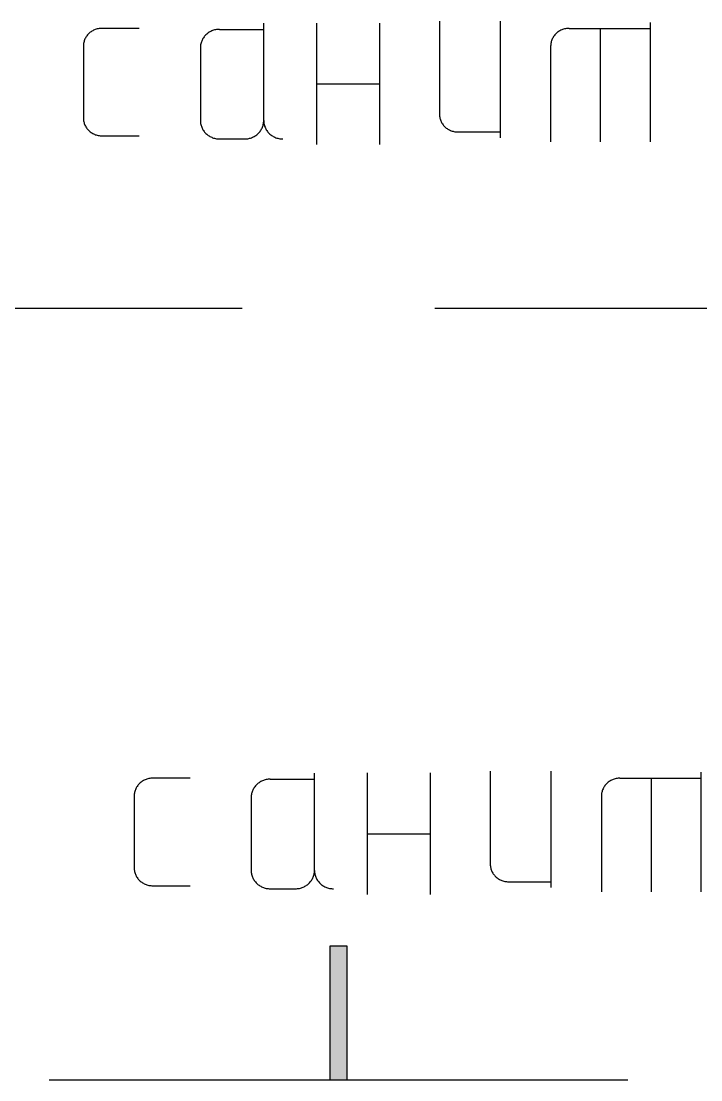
# Model space of a CAD drawing. Extents: x 8646 to 18206, y -17605 to -192.
# Drawn here: x 11066.99 to 11069.843, y -9044.799 to -9040.356 of the extents above; entities that cross this region are included whole.
import ezdxf

# ---------------------------------------------------------------- set-up
doc = ezdxf.new("R2010")
doc.units = 0
doc.layers.get('0').update_dxf_attribs({"linetype": 'CONTINUOUS'})

msp = doc.modelspace()

# ---------------------------------------------------------------- hatches: boundary and pattern name
at = {"linetype": 'CONTINUOUS'}
msp.add_hatch(color=8, dxfattribs=at).paths.add_polyline_path([(11068.2857, -9044.799), (11068.2857, -9044.2377), (11068.3574, -9044.2377), (11068.3574, -9044.799)])

# ---------------------------------------------------------------- linework, layer by layer
at = {"color": 8, "linetype": 'CONTINUOUS'}
for p, q in [((11068.0077, -9040.7737), (11068.0077, -9040.365)), ((11068.2291, -9040.3644), (11068.2291, -9040.8739)), ((11068.494, -9040.3644), (11068.494, -9040.8739)), ((11068.7458, -9040.3562), (11068.7458, -9040.7476)), ((11069.0001, -9040.3562), (11069.0001, -9040.8454)), ((11069.6293, -9040.3612), (11069.6293, -9040.8627)), ((11067.2611, -9040.4239), (11067.2592, -9040.4274)), ((11067.2634, -9040.4206), (11067.2611, -9040.4239)), ((11067.2656, -9040.4173), (11067.2634, -9040.4206)), ((11067.2681, -9040.4142), (11067.2656, -9040.4173)), ((11067.2708, -9040.4112), (11067.2681, -9040.4142)), ((11067.2736, -9040.4084), (11067.2708, -9040.4112)), ((11067.2765, -9040.4057), (11067.2736, -9040.4084)), ((11067.2797, -9040.403), (11067.2765, -9040.4057)), ((11067.2829, -9040.4007), (11067.2797, -9040.403)), ((11067.2863, -9040.3985), (11067.2829, -9040.4007)), ((11067.2898, -9040.3964), (11067.2863, -9040.3985)), ((11067.2934, -9040.3945), (11067.2898, -9040.3964)), ((11067.2971, -9040.3929), (11067.2934, -9040.3945)), ((11067.3008, -9040.3914), (11067.2971, -9040.3929)), ((11067.3047, -9040.39), (11067.3008, -9040.3914)), ((11067.3087, -9040.3889), (11067.3047, -9040.39)), ((11067.3127, -9040.388), (11067.3087, -9040.3889)), ((11067.3166, -9040.3873), (11067.3127, -9040.388)), ((11067.3207, -9040.3867), (11067.3166, -9040.3873)), ((11067.3248, -9040.3864), (11067.3207, -9040.3867)), ((11067.3289, -9040.3863), (11067.3248, -9040.3864)), ((11067.4853, -9040.3863), (11067.3289, -9040.3863)), ((11067.7573, -9040.4221), (11067.7549, -9040.4255)), ((11067.7598, -9040.419), (11067.7573, -9040.4221)), ((11067.7625, -9040.4159), (11067.7598, -9040.419)), ((11067.7654, -9040.413), (11067.7625, -9040.4159)), ((11067.7684, -9040.4103), (11067.7654, -9040.413)), ((11067.7716, -9040.4076), (11067.7684, -9040.4103)), ((11067.7749, -9040.4052), (11067.7716, -9040.4076)), ((11067.7783, -9040.403), (11067.7749, -9040.4052)), ((11067.782, -9040.4008), (11067.7783, -9040.403)), ((11067.7855, -9040.3989), (11067.782, -9040.4008)), ((11067.7894, -9040.3972), (11067.7855, -9040.3989)), ((11067.7931, -9040.3956), (11067.7894, -9040.3972)), ((11067.7971, -9040.3943), (11067.7931, -9040.3956)), ((11067.8011, -9040.3932), (11067.7971, -9040.3943)), ((11067.8052, -9040.3923), (11067.8011, -9040.3932)), ((11067.8092, -9040.3916), (11067.8052, -9040.3923)), ((11067.8134, -9040.3909), (11067.8092, -9040.3916)), ((11067.8175, -9040.3907), (11067.8134, -9040.3909)), ((11067.8217, -9040.3906), (11067.8175, -9040.3907)), ((11067.8217, -9040.3906), (11068.0077, -9040.3906)), ((11069.2225, -9040.4239), (11069.2206, -9040.4274)), ((11069.2247, -9040.4206), (11069.2225, -9040.4239)), ((11069.227, -9040.4173), (11069.2247, -9040.4206)), ((11069.2295, -9040.4142), (11069.227, -9040.4173)), ((11069.2322, -9040.4112), (11069.2295, -9040.4142)), ((11069.235, -9040.4084), (11069.2322, -9040.4112)), ((11069.2379, -9040.4057), (11069.235, -9040.4084)), ((11069.2411, -9040.403), (11069.2379, -9040.4057)), ((11069.2443, -9040.4007), (11069.2411, -9040.403)), ((11069.2476, -9040.3985), (11069.2443, -9040.4007)), ((11069.2512, -9040.3964), (11069.2476, -9040.3985)), ((11069.2548, -9040.3945), (11069.2512, -9040.3964)), ((11069.2585, -9040.3929), (11069.2548, -9040.3945)), ((11069.2622, -9040.3914), (11069.2585, -9040.3929)), ((11069.2661, -9040.39), (11069.2622, -9040.3914)), ((11069.2701, -9040.3889), (11069.2661, -9040.39)), ((11069.274, -9040.388), (11069.2701, -9040.3889)), ((11069.278, -9040.3873), (11069.274, -9040.388)), ((11069.2821, -9040.3867), (11069.278, -9040.3873)), ((11069.2862, -9040.3864), (11069.2821, -9040.3867)), ((11069.2903, -9040.3863), (11069.2862, -9040.3864)), ((11069.2903, -9040.3863), (11069.6293, -9040.3863)), ((11069.4206, -9040.3863), (11069.4206, -9040.8627)), ((11067.2508, -9040.4575), (11067.2507, -9040.4615)), ((11067.2507, -9040.4615), (11067.2507, -9040.7624)), ((11067.2511, -9040.4536), (11067.2508, -9040.4575)), ((11067.2516, -9040.4497), (11067.2511, -9040.4536)), ((11067.2524, -9040.4459), (11067.2516, -9040.4497)), ((11067.2534, -9040.4421), (11067.2524, -9040.4459)), ((11067.2545, -9040.4383), (11067.2534, -9040.4421)), ((11067.2559, -9040.4346), (11067.2545, -9040.4383)), ((11067.2575, -9040.431), (11067.2559, -9040.4346)), ((11067.2592, -9040.4274), (11067.2575, -9040.431)), ((11067.7422, -9040.4631), (11067.742, -9040.4672)), ((11067.742, -9040.4672), (11067.742, -9040.7737)), ((11067.7425, -9040.4592), (11067.7422, -9040.4631)), ((11067.743, -9040.4552), (11067.7425, -9040.4592)), ((11067.7438, -9040.4512), (11067.743, -9040.4552)), ((11067.7448, -9040.4474), (11067.7438, -9040.4512)), ((11067.7459, -9040.4435), (11067.7448, -9040.4474)), ((11067.7474, -9040.4398), (11067.7459, -9040.4435)), ((11067.7489, -9040.436), (11067.7474, -9040.4398)), ((11067.7507, -9040.4325), (11067.7489, -9040.436)), ((11067.7527, -9040.4289), (11067.7507, -9040.4325)), ((11067.7549, -9040.4255), (11067.7527, -9040.4289)), ((11069.2122, -9040.4575), (11069.2121, -9040.4615)), ((11069.2121, -9040.4615), (11069.2121, -9040.8627)), ((11069.2125, -9040.4536), (11069.2122, -9040.4575)), ((11069.213, -9040.4497), (11069.2125, -9040.4536)), ((11069.2138, -9040.4459), (11069.213, -9040.4497)), ((11069.2148, -9040.4421), (11069.2138, -9040.4459)), ((11069.2158, -9040.4383), (11069.2148, -9040.4421)), ((11069.2173, -9040.4346), (11069.2158, -9040.4383)), ((11069.2189, -9040.431), (11069.2173, -9040.4346)), ((11069.2206, -9040.4274), (11069.2189, -9040.431)), ((11068.2291, -9040.6192), (11068.494, -9040.6192)), ((11067.2507, -9040.7624), (11067.2508, -9040.7663)), ((11067.2508, -9040.7663), (11067.2511, -9040.7702)), ((11067.2511, -9040.7702), (11067.2516, -9040.7742)), ((11067.2516, -9040.7742), (11067.2524, -9040.778)), ((11067.2524, -9040.778), (11067.2534, -9040.7818)), ((11067.742, -9040.7737), (11067.7422, -9040.7777)), ((11067.7422, -9040.7777), (11067.7425, -9040.7817)), ((11068.0073, -9040.7817), (11068.0076, -9040.7777)), ((11068.0076, -9040.7777), (11068.0077, -9040.7737)), ((11068.0077, -9040.7737), (11068.0078, -9040.7777)), ((11068.0078, -9040.7777), (11068.0081, -9040.7817)), ((11068.7458, -9040.7476), (11068.746, -9040.7514)), ((11068.746, -9040.7514), (11068.7462, -9040.7552)), ((11068.7462, -9040.7552), (11068.7467, -9040.7591)), ((11068.7467, -9040.7591), (11068.7475, -9040.7628)), ((11068.7475, -9040.7628), (11068.7485, -9040.7665)), ((11068.7485, -9040.7665), (11068.7495, -9040.7702)), ((11068.7495, -9040.7702), (11068.7509, -9040.7739)), ((11068.7509, -9040.7739), (11068.7524, -9040.7775)), ((11068.7524, -9040.7775), (11068.7541, -9040.7808)), ((11067.2534, -9040.7818), (11067.2545, -9040.7856)), ((11067.2545, -9040.7856), (11067.2559, -9040.7894)), ((11067.2559, -9040.7894), (11067.2575, -9040.793)), ((11067.2575, -9040.793), (11067.2592, -9040.7965)), ((11067.2592, -9040.7965), (11067.2611, -9040.8)), ((11067.2611, -9040.8), (11067.2634, -9040.8033)), ((11067.2634, -9040.8033), (11067.2656, -9040.8066)), ((11067.2656, -9040.8066), (11067.2681, -9040.8097)), ((11067.2681, -9040.8097), (11067.2708, -9040.8128)), ((11067.2708, -9040.8128), (11067.2736, -9040.8156)), ((11067.2736, -9040.8156), (11067.2765, -9040.8183)), ((11067.2765, -9040.8183), (11067.2797, -9040.8209)), ((11067.2797, -9040.8209), (11067.2829, -9040.8233)), ((11067.2829, -9040.8233), (11067.2863, -9040.8255)), ((11067.7425, -9040.7817), (11067.743, -9040.7857)), ((11067.743, -9040.7857), (11067.7438, -9040.7896)), ((11067.7438, -9040.7896), (11067.7448, -9040.7935)), ((11067.7448, -9040.7935), (11067.7459, -9040.7974)), ((11067.7459, -9040.7974), (11067.7474, -9040.8012)), ((11067.7474, -9040.8012), (11067.7489, -9040.8049)), ((11067.7489, -9040.8049), (11067.7507, -9040.8085)), ((11067.7507, -9040.8085), (11067.7527, -9040.812)), ((11067.7527, -9040.812), (11067.7549, -9040.8154)), ((11067.7549, -9040.8154), (11067.7573, -9040.8188)), ((11067.7573, -9040.8188), (11067.7598, -9040.8219)), ((11067.7598, -9040.8219), (11067.7625, -9040.825)), ((11067.9873, -9040.825), (11067.9899, -9040.8219)), ((11067.9899, -9040.8219), (11067.9925, -9040.8188)), ((11067.9925, -9040.8188), (11067.9948, -9040.8154)), ((11067.9948, -9040.8154), (11067.997, -9040.812)), ((11067.997, -9040.812), (11067.999, -9040.8085)), ((11067.999, -9040.8085), (11068.0007, -9040.8049)), ((11068.0007, -9040.8049), (11068.0024, -9040.8012)), ((11068.0024, -9040.8012), (11068.0038, -9040.7974)), ((11068.0038, -9040.7974), (11068.0049, -9040.7935)), ((11068.0049, -9040.7935), (11068.0059, -9040.7896)), ((11068.0059, -9040.7896), (11068.0067, -9040.7857)), ((11068.0067, -9040.7857), (11068.0073, -9040.7817)), ((11068.0081, -9040.7817), (11068.0086, -9040.7857)), ((11068.0086, -9040.7857), (11068.0095, -9040.7896)), ((11068.0095, -9040.7896), (11068.0104, -9040.7935)), ((11068.0104, -9040.7935), (11068.0116, -9040.7974)), ((11068.0116, -9040.7974), (11068.0131, -9040.8012)), ((11068.0131, -9040.8012), (11068.0145, -9040.8049)), ((11068.0145, -9040.8049), (11068.0163, -9040.8085)), ((11068.0163, -9040.8085), (11068.0183, -9040.812)), ((11068.0183, -9040.812), (11068.0205, -9040.8154)), ((11068.0205, -9040.8154), (11068.0229, -9040.8188)), ((11068.0229, -9040.8188), (11068.0254, -9040.8219)), ((11068.0254, -9040.8219), (11068.0282, -9040.825)), ((11068.7541, -9040.7808), (11068.756, -9040.7843)), ((11068.756, -9040.7843), (11068.7581, -9040.7875)), ((11068.7581, -9040.7875), (11068.7604, -9040.7907)), ((11068.7604, -9040.7907), (11068.7628, -9040.7937)), ((11068.7628, -9040.7937), (11068.7655, -9040.7967)), ((11068.7655, -9040.7967), (11068.7682, -9040.7995)), ((11068.7682, -9040.7995), (11068.771, -9040.8021)), ((11068.771, -9040.8021), (11068.7741, -9040.8046)), ((11068.7741, -9040.8046), (11068.7773, -9040.807)), ((11068.7773, -9040.807), (11068.7805, -9040.8091)), ((11068.7805, -9040.8091), (11068.784, -9040.8111)), ((11068.784, -9040.8111), (11068.7874, -9040.8129)), ((11068.7874, -9040.8129), (11068.7911, -9040.8145)), ((11068.7911, -9040.8145), (11068.7947, -9040.816)), ((11068.7947, -9040.816), (11068.7985, -9040.8174)), ((11068.7985, -9040.8174), (11068.8023, -9040.8185)), ((11068.8023, -9040.8185), (11068.8062, -9040.8193)), ((11068.8062, -9040.8193), (11068.8101, -9040.8201)), ((11068.8101, -9040.8201), (11068.8141, -9040.8205)), ((11068.8141, -9040.8205), (11068.8181, -9040.8209)), ((11068.8181, -9040.8209), (11068.8221, -9040.8209)), ((11068.8221, -9040.8209), (11069.0001, -9040.8209)), ((11067.2863, -9040.8255), (11067.2898, -9040.8274)), ((11067.2898, -9040.8274), (11067.2934, -9040.8295)), ((11067.2934, -9040.8295), (11067.2971, -9040.8311)), ((11067.2971, -9040.8311), (11067.3008, -9040.8326)), ((11067.3008, -9040.8326), (11067.3047, -9040.8339)), ((11067.3047, -9040.8339), (11067.3087, -9040.8351)), ((11067.3087, -9040.8351), (11067.3127, -9040.836)), ((11067.3127, -9040.836), (11067.3166, -9040.8367)), ((11067.3166, -9040.8367), (11067.3207, -9040.8371)), ((11067.3207, -9040.8371), (11067.3248, -9040.8375)), ((11067.3248, -9040.8375), (11067.3289, -9040.8376)), ((11067.3289, -9040.8376), (11067.4853, -9040.8376)), ((11067.7625, -9040.825), (11067.7654, -9040.828)), ((11067.7654, -9040.828), (11067.7684, -9040.8306)), ((11067.7684, -9040.8306), (11067.7716, -9040.8333)), ((11067.7716, -9040.8333), (11067.7749, -9040.8357)), ((11067.7749, -9040.8357), (11067.7783, -9040.8379)), ((11067.7783, -9040.8379), (11067.782, -9040.8401)), ((11067.782, -9040.8401), (11067.7855, -9040.842)), ((11067.7855, -9040.842), (11067.7894, -9040.8437)), ((11067.7894, -9040.8437), (11067.7931, -9040.8452)), ((11067.7931, -9040.8452), (11067.7971, -9040.8466)), ((11067.7971, -9040.8466), (11067.8011, -9040.8478)), ((11067.8011, -9040.8478), (11067.8052, -9040.8487)), ((11067.8052, -9040.8487), (11067.8092, -9040.8494)), ((11067.8092, -9040.8494), (11067.8134, -9040.8499)), ((11067.8134, -9040.8499), (11067.8175, -9040.8503)), ((11067.8175, -9040.8503), (11067.8217, -9040.8504)), ((11067.8217, -9040.8504), (11067.928, -9040.8504)), ((11067.928, -9040.8504), (11067.9322, -9040.8503)), ((11067.9322, -9040.8503), (11067.9364, -9040.8499)), ((11067.9364, -9040.8499), (11067.9405, -9040.8494)), ((11067.9405, -9040.8494), (11067.9446, -9040.8487)), ((11067.9446, -9040.8487), (11067.9486, -9040.8478)), ((11067.9486, -9040.8478), (11067.9526, -9040.8466)), ((11067.9526, -9040.8466), (11067.9566, -9040.8452)), ((11067.9566, -9040.8452), (11067.9604, -9040.8437)), ((11067.9604, -9040.8437), (11067.9642, -9040.842)), ((11067.9642, -9040.842), (11067.9678, -9040.8401)), ((11067.9678, -9040.8401), (11067.9714, -9040.8379)), ((11067.9714, -9040.8379), (11067.9748, -9040.8357)), ((11067.9748, -9040.8357), (11067.9781, -9040.8333)), ((11067.9781, -9040.8333), (11067.9814, -9040.8306)), ((11067.9814, -9040.8306), (11067.9844, -9040.828)), ((11067.9844, -9040.828), (11067.9873, -9040.825)), ((11068.0282, -9040.825), (11068.0311, -9040.828)), ((11068.0311, -9040.828), (11068.034, -9040.8306)), ((11068.034, -9040.8306), (11068.0372, -9040.8333)), ((11068.0372, -9040.8333), (11068.0405, -9040.8357)), ((11068.0405, -9040.8357), (11068.044, -9040.8379)), ((11068.044, -9040.8379), (11068.0476, -9040.8401)), ((11068.0476, -9040.8401), (11068.0513, -9040.842)), ((11068.0513, -9040.842), (11068.055, -9040.8437)), ((11068.055, -9040.8437), (11068.0588, -9040.8452)), ((11068.0588, -9040.8452), (11068.0627, -9040.8466)), ((11068.0627, -9040.8466), (11068.0668, -9040.8478)), ((11068.0668, -9040.8478), (11068.0708, -9040.8487)), ((11068.0708, -9040.8487), (11068.0749, -9040.8494)), ((11068.0749, -9040.8494), (11068.0791, -9040.8499)), ((11068.0791, -9040.8499), (11068.0831, -9040.8503)), ((11068.0831, -9040.8503), (11068.0873, -9040.8504)), ((11065.4882, -9041.5609), (11067.9168, -9041.5609)), ((11068.7263, -9041.5609), (11071.1549, -9041.5609)), ((11067.5337, -9043.5336), (11067.5296, -9043.5342)), ((11067.5378, -9043.5333), (11067.5337, -9043.5336)), ((11067.5419, -9043.5332), (11067.5378, -9043.5333)), ((11067.6983, -9043.5332), (11067.5419, -9043.5332)), ((11068.2207, -9043.9206), (11068.2207, -9043.5119)), ((11068.442, -9043.5113), (11068.442, -9044.0208)), ((11068.7069, -9043.5113), (11068.7069, -9044.0208)), ((11068.9588, -9043.5031), (11068.9588, -9043.8945)), ((11069.2131, -9043.5031), (11069.2131, -9043.9923)), ((11069.495, -9043.5336), (11069.491, -9043.5342)), ((11069.4992, -9043.5333), (11069.495, -9043.5336)), ((11069.5032, -9043.5332), (11069.4992, -9043.5333)), ((11069.5032, -9043.5332), (11069.8423, -9043.5332)), ((11069.6336, -9043.5332), (11069.6336, -9044.0095)), ((11069.8423, -9043.5081), (11069.8423, -9044.0095)), ((11067.4705, -9043.5778), (11067.4689, -9043.5815)), ((11067.4722, -9043.5743), (11067.4705, -9043.5778)), ((11067.4741, -9043.5708), (11067.4722, -9043.5743)), ((11067.4763, -9043.5675), (11067.4741, -9043.5708)), ((11067.4786, -9043.5642), (11067.4763, -9043.5675)), ((11067.4811, -9043.5611), (11067.4786, -9043.5642)), ((11067.4838, -9043.5581), (11067.4811, -9043.5611)), ((11067.4866, -9043.5553), (11067.4838, -9043.5581)), ((11067.4895, -9043.5526), (11067.4866, -9043.5553)), ((11067.4927, -9043.5499), (11067.4895, -9043.5526)), ((11067.4959, -9043.5476), (11067.4927, -9043.5499)), ((11067.4992, -9043.5454), (11067.4959, -9043.5476)), ((11067.5028, -9043.5432), (11067.4992, -9043.5454)), ((11067.5063, -9043.5414), (11067.5028, -9043.5432)), ((11067.5101, -9043.5398), (11067.5063, -9043.5414)), ((11067.5138, -9043.5383), (11067.5101, -9043.5398)), ((11067.5177, -9043.5369), (11067.5138, -9043.5383)), ((11067.5216, -9043.5358), (11067.5177, -9043.5369)), ((11067.5256, -9043.5349), (11067.5216, -9043.5358)), ((11067.5296, -9043.5342), (11067.5256, -9043.5349)), ((11067.9657, -9043.5758), (11067.9637, -9043.5794)), ((11067.9679, -9043.5724), (11067.9657, -9043.5758)), ((11067.9702, -9043.569), (11067.9679, -9043.5724)), ((11067.9727, -9043.5659), (11067.9702, -9043.569)), ((11067.9755, -9043.5628), (11067.9727, -9043.5659)), ((11067.9784, -9043.5599), (11067.9755, -9043.5628)), ((11067.9813, -9043.5572), (11067.9784, -9043.5599)), ((11067.9846, -9043.5545), (11067.9813, -9043.5572)), ((11067.9879, -9043.552), (11067.9846, -9043.5545)), ((11067.9913, -9043.5499), (11067.9879, -9043.552)), ((11067.9949, -9043.5477), (11067.9913, -9043.5499)), ((11067.9985, -9043.5458), (11067.9949, -9043.5477)), ((11068.0023, -9043.5441), (11067.9985, -9043.5458)), ((11068.0061, -9043.5425), (11068.0023, -9043.5441)), ((11068.0101, -9043.5412), (11068.0061, -9043.5425)), ((11068.0141, -9043.54), (11068.0101, -9043.5412)), ((11068.0181, -9043.5392), (11068.0141, -9043.54)), ((11068.0222, -9043.5384), (11068.0181, -9043.5392)), ((11068.0264, -9043.5378), (11068.0222, -9043.5384)), ((11068.0305, -9043.5376), (11068.0264, -9043.5378)), ((11068.0347, -9043.5375), (11068.0305, -9043.5376)), ((11068.0347, -9043.5375), (11068.2207, -9043.5375)), ((11069.4319, -9043.5778), (11069.4302, -9043.5815)), ((11069.4336, -9043.5743), (11069.4319, -9043.5778)), ((11069.4355, -9043.5708), (11069.4336, -9043.5743)), ((11069.4377, -9043.5675), (11069.4355, -9043.5708)), ((11069.44, -9043.5642), (11069.4377, -9043.5675)), ((11069.4425, -9043.5611), (11069.44, -9043.5642)), ((11069.4452, -9043.5581), (11069.4425, -9043.5611)), ((11069.4479, -9043.5553), (11069.4452, -9043.5581)), ((11069.4509, -9043.5526), (11069.4479, -9043.5553)), ((11069.4541, -9043.5499), (11069.4509, -9043.5526)), ((11069.4573, -9043.5476), (11069.4541, -9043.5499)), ((11069.4606, -9043.5454), (11069.4573, -9043.5476)), ((11069.4642, -9043.5432), (11069.4606, -9043.5454)), ((11069.4677, -9043.5414), (11069.4642, -9043.5432)), ((11069.4715, -9043.5398), (11069.4677, -9043.5414)), ((11069.4752, -9043.5383), (11069.4715, -9043.5398)), ((11069.479, -9043.5369), (11069.4752, -9043.5383)), ((11069.483, -9043.5358), (11069.479, -9043.5369)), ((11069.487, -9043.5349), (11069.483, -9043.5358)), ((11069.491, -9043.5342), (11069.487, -9043.5349)), ((11067.4638, -9043.6044), (11067.4637, -9043.6084)), ((11067.4637, -9043.6084), (11067.4637, -9043.9093)), ((11067.4641, -9043.6005), (11067.4638, -9043.6044)), ((11067.4646, -9043.5966), (11067.4641, -9043.6005)), ((11067.4654, -9043.5928), (11067.4646, -9043.5966)), ((11067.4664, -9043.589), (11067.4654, -9043.5928)), ((11067.4674, -9043.5852), (11067.4664, -9043.589)), ((11067.4689, -9043.5815), (11067.4674, -9043.5852)), ((11067.9552, -9043.61), (11067.955, -9043.6141)), ((11067.955, -9043.6141), (11067.955, -9043.9206)), ((11067.9554, -9043.6061), (11067.9552, -9043.61)), ((11067.956, -9043.6021), (11067.9554, -9043.6061)), ((11067.9568, -9043.5981), (11067.956, -9043.6021)), ((11067.9578, -9043.5943), (11067.9568, -9043.5981)), ((11067.9589, -9043.5904), (11067.9578, -9043.5943)), ((11067.9604, -9043.5866), (11067.9589, -9043.5904)), ((11067.9619, -9043.5829), (11067.9604, -9043.5866)), ((11067.9637, -9043.5794), (11067.9619, -9043.5829)), ((11069.4252, -9043.6044), (11069.425, -9043.6084)), ((11069.425, -9043.6084), (11069.425, -9044.0095)), ((11069.4255, -9043.6005), (11069.4252, -9043.6044)), ((11069.426, -9043.5966), (11069.4255, -9043.6005)), ((11069.4267, -9043.5928), (11069.426, -9043.5966)), ((11069.4277, -9043.589), (11069.4267, -9043.5928)), ((11069.4288, -9043.5852), (11069.4277, -9043.589)), ((11069.4302, -9043.5815), (11069.4288, -9043.5852)), ((11068.442, -9043.7661), (11068.7069, -9043.7661)), ((11067.4637, -9043.9093), (11067.4638, -9043.9132)), ((11067.4638, -9043.9132), (11067.4641, -9043.9171)), ((11067.4641, -9043.9171), (11067.4646, -9043.9211)), ((11067.4646, -9043.9211), (11067.4654, -9043.9249)), ((11067.4654, -9043.9249), (11067.4664, -9043.9287)), ((11067.4664, -9043.9287), (11067.4674, -9043.9325)), ((11067.4674, -9043.9325), (11067.4689, -9043.9363)), ((11067.955, -9043.9206), (11067.9552, -9043.9246)), ((11067.9552, -9043.9246), (11067.9554, -9043.9286)), ((11067.9554, -9043.9286), (11067.956, -9043.9326)), ((11067.956, -9043.9326), (11067.9568, -9043.9365)), ((11068.2189, -9043.9365), (11068.2197, -9043.9326)), ((11068.2197, -9043.9326), (11068.2203, -9043.9286)), ((11068.2203, -9043.9286), (11068.2205, -9043.9246)), ((11068.2205, -9043.9246), (11068.2207, -9043.9206)), ((11068.2207, -9043.9206), (11068.2208, -9043.9246)), ((11068.2208, -9043.9246), (11068.221, -9043.9286)), ((11068.221, -9043.9286), (11068.2216, -9043.9326)), ((11068.2216, -9043.9326), (11068.2225, -9043.9365)), ((11068.9588, -9043.8945), (11068.9589, -9043.8983)), ((11068.9589, -9043.8983), (11068.9591, -9043.9021)), ((11068.9591, -9043.9021), (11068.9597, -9043.906)), ((11068.9597, -9043.906), (11068.9605, -9043.9097)), ((11068.9605, -9043.9097), (11068.9614, -9043.9134)), ((11068.9614, -9043.9134), (11068.9625, -9043.9171)), ((11068.9625, -9043.9171), (11068.9639, -9043.9208)), ((11068.9639, -9043.9208), (11068.9654, -9043.9243)), ((11068.9654, -9043.9243), (11068.9671, -9043.9277)), ((11068.9671, -9043.9277), (11068.969, -9043.9312)), ((11068.969, -9043.9312), (11068.9711, -9043.9344)), ((11067.4689, -9043.9363), (11067.4705, -9043.9399)), ((11067.4705, -9043.9399), (11067.4722, -9043.9434)), ((11067.4722, -9043.9434), (11067.4741, -9043.9469)), ((11067.4741, -9043.9469), (11067.4763, -9043.9502)), ((11067.4763, -9043.9502), (11067.4786, -9043.9535)), ((11067.4786, -9043.9535), (11067.4811, -9043.9566)), ((11067.4811, -9043.9566), (11067.4838, -9043.9596)), ((11067.4838, -9043.9596), (11067.4866, -9043.9625)), ((11067.4866, -9043.9625), (11067.4895, -9043.9652)), ((11067.4895, -9043.9652), (11067.4927, -9043.9677)), ((11067.4927, -9043.9677), (11067.4959, -9043.9701)), ((11067.4959, -9043.9701), (11067.4992, -9043.9724)), ((11067.4992, -9043.9724), (11067.5028, -9043.9743)), ((11067.5028, -9043.9743), (11067.5063, -9043.9764)), ((11067.5063, -9043.9764), (11067.5101, -9043.978)), ((11067.5101, -9043.978), (11067.5138, -9043.9795)), ((11067.9568, -9043.9365), (11067.9578, -9043.9404)), ((11067.9578, -9043.9404), (11067.9589, -9043.9443)), ((11067.9589, -9043.9443), (11067.9604, -9043.9481)), ((11067.9604, -9043.9481), (11067.9619, -9043.9518)), ((11067.9619, -9043.9518), (11067.9637, -9043.9554)), ((11067.9637, -9043.9554), (11067.9657, -9043.9589)), ((11067.9657, -9043.9589), (11067.9679, -9043.9623)), ((11067.9679, -9043.9623), (11067.9702, -9043.9657)), ((11067.9702, -9043.9657), (11067.9727, -9043.9688)), ((11067.9727, -9043.9688), (11067.9755, -9043.9719)), ((11067.9755, -9043.9719), (11067.9784, -9043.9749)), ((11067.9784, -9043.9749), (11067.9813, -9043.9775)), ((11067.9813, -9043.9775), (11067.9846, -9043.9802)), ((11068.1911, -9043.9802), (11068.1944, -9043.9775)), ((11068.1944, -9043.9775), (11068.1974, -9043.9749)), ((11068.1974, -9043.9749), (11068.2003, -9043.9719)), ((11068.2003, -9043.9719), (11068.2029, -9043.9688)), ((11068.2029, -9043.9688), (11068.2055, -9043.9657)), ((11068.2055, -9043.9657), (11068.2078, -9043.9623)), ((11068.2078, -9043.9623), (11068.2099, -9043.9589)), ((11068.2099, -9043.9589), (11068.2119, -9043.9554)), ((11068.2119, -9043.9554), (11068.2137, -9043.9518)), ((11068.2137, -9043.9518), (11068.2154, -9043.9481)), ((11068.2154, -9043.9481), (11068.2168, -9043.9443)), ((11068.2168, -9043.9443), (11068.2179, -9043.9404)), ((11068.2179, -9043.9404), (11068.2189, -9043.9365)), ((11068.2225, -9043.9365), (11068.2234, -9043.9404)), ((11068.2234, -9043.9404), (11068.2245, -9043.9443)), ((11068.2245, -9043.9443), (11068.226, -9043.9481)), ((11068.226, -9043.9481), (11068.2275, -9043.9518)), ((11068.2275, -9043.9518), (11068.2293, -9043.9554)), ((11068.2293, -9043.9554), (11068.2313, -9043.9589)), ((11068.2313, -9043.9589), (11068.2335, -9043.9623)), ((11068.2335, -9043.9623), (11068.2359, -9043.9657)), ((11068.2359, -9043.9657), (11068.2384, -9043.9688)), ((11068.2384, -9043.9688), (11068.2412, -9043.9719)), ((11068.2412, -9043.9719), (11068.244, -9043.9749)), ((11068.244, -9043.9749), (11068.247, -9043.9775)), ((11068.247, -9043.9775), (11068.2502, -9043.9802)), ((11068.9711, -9043.9344), (11068.9734, -9043.9376)), ((11068.9734, -9043.9376), (11068.9758, -9043.9406)), ((11068.9758, -9043.9406), (11068.9784, -9043.9436)), ((11068.9784, -9043.9436), (11068.9811, -9043.9464)), ((11068.9811, -9043.9464), (11068.984, -9043.949)), ((11068.984, -9043.949), (11068.9871, -9043.9515)), ((11068.9871, -9043.9515), (11068.9902, -9043.9539)), ((11068.9902, -9043.9539), (11068.9935, -9043.956)), ((11068.9935, -9043.956), (11068.997, -9043.958)), ((11068.997, -9043.958), (11069.0004, -9043.9598)), ((11069.0004, -9043.9598), (11069.0041, -9043.9614)), ((11069.0041, -9043.9614), (11069.0077, -9043.9629)), ((11069.0077, -9043.9629), (11069.0115, -9043.9643)), ((11069.0115, -9043.9643), (11069.0153, -9043.9653)), ((11069.0153, -9043.9653), (11069.0192, -9043.9662)), ((11069.0192, -9043.9662), (11069.0231, -9043.9669)), ((11069.0231, -9043.9669), (11069.0271, -9043.9674)), ((11069.0271, -9043.9674), (11069.0311, -9043.9677)), ((11069.0311, -9043.9677), (11069.0351, -9043.9678)), ((11069.0351, -9043.9678), (11069.2131, -9043.9678)), ((11067.5138, -9043.9795), (11067.5177, -9043.9808)), ((11067.5177, -9043.9808), (11067.5216, -9043.982)), ((11067.5216, -9043.982), (11067.5256, -9043.9829)), ((11067.5256, -9043.9829), (11067.5296, -9043.9836)), ((11067.5296, -9043.9836), (11067.5337, -9043.984)), ((11067.5337, -9043.984), (11067.5378, -9043.9844)), ((11067.5378, -9043.9844), (11067.5419, -9043.9845)), ((11067.5419, -9043.9845), (11067.6983, -9043.9845)), ((11067.9846, -9043.9802), (11067.9879, -9043.9826)), ((11067.9879, -9043.9826), (11067.9913, -9043.9848)), ((11067.9913, -9043.9848), (11067.9949, -9043.987)), ((11067.9949, -9043.987), (11067.9985, -9043.9889)), ((11067.9985, -9043.9889), (11068.0023, -9043.9906)), ((11068.0023, -9043.9906), (11068.0061, -9043.9921)), ((11068.0061, -9043.9921), (11068.0101, -9043.9935)), ((11068.0101, -9043.9935), (11068.0141, -9043.9947)), ((11068.0141, -9043.9947), (11068.0181, -9043.9956)), ((11068.0181, -9043.9956), (11068.0222, -9043.9963)), ((11068.0222, -9043.9963), (11068.0264, -9043.9968)), ((11068.0264, -9043.9968), (11068.0305, -9043.9972)), ((11068.0305, -9043.9972), (11068.0347, -9043.9973)), ((11068.0347, -9043.9973), (11068.141, -9043.9973)), ((11068.141, -9043.9973), (11068.1451, -9043.9972)), ((11068.1451, -9043.9972), (11068.1493, -9043.9968)), ((11068.1493, -9043.9968), (11068.1535, -9043.9963)), ((11068.1535, -9043.9963), (11068.1576, -9043.9956)), ((11068.1576, -9043.9956), (11068.1616, -9043.9947)), ((11068.1616, -9043.9947), (11068.1656, -9043.9935)), ((11068.1656, -9043.9935), (11068.1695, -9043.9921)), ((11068.1695, -9043.9921), (11068.1734, -9043.9906)), ((11068.1734, -9043.9906), (11068.1772, -9043.9889)), ((11068.1772, -9043.9889), (11068.1808, -9043.987)), ((11068.1808, -9043.987), (11068.1844, -9043.9848)), ((11068.1844, -9043.9848), (11068.1878, -9043.9826)), ((11068.1878, -9043.9826), (11068.1911, -9043.9802)), ((11068.2502, -9043.9802), (11068.2535, -9043.9826)), ((11068.2535, -9043.9826), (11068.257, -9043.9848)), ((11068.257, -9043.9848), (11068.2605, -9043.987)), ((11068.2605, -9043.987), (11068.2642, -9043.9889)), ((11068.2642, -9043.9889), (11068.268, -9043.9906)), ((11068.268, -9043.9906), (11068.2718, -9043.9921)), ((11068.2718, -9043.9921), (11068.2757, -9043.9935)), ((11068.2757, -9043.9935), (11068.2797, -9043.9947)), ((11068.2797, -9043.9947), (11068.2838, -9043.9956)), ((11068.2838, -9043.9956), (11068.2879, -9043.9963)), ((11068.2879, -9043.9963), (11068.2921, -9043.9968)), ((11068.2921, -9043.9968), (11068.2961, -9043.9972)), ((11068.2961, -9043.9972), (11068.3003, -9043.9973)), ((11068.3574, -9044.2377), (11068.2857, -9044.2377)), ((11068.2857, -9044.2377), (11068.2857, -9044.799)), ((11068.3574, -9044.799), (11068.3574, -9044.2377)), ((11067.1072, -9044.799), (11069.5358, -9044.799)), ((11068.2857, -9044.799), (11068.3574, -9044.799))]:
    msp.add_line(p, q, dxfattribs=at)

doc.saveas('drawing.dxf')
